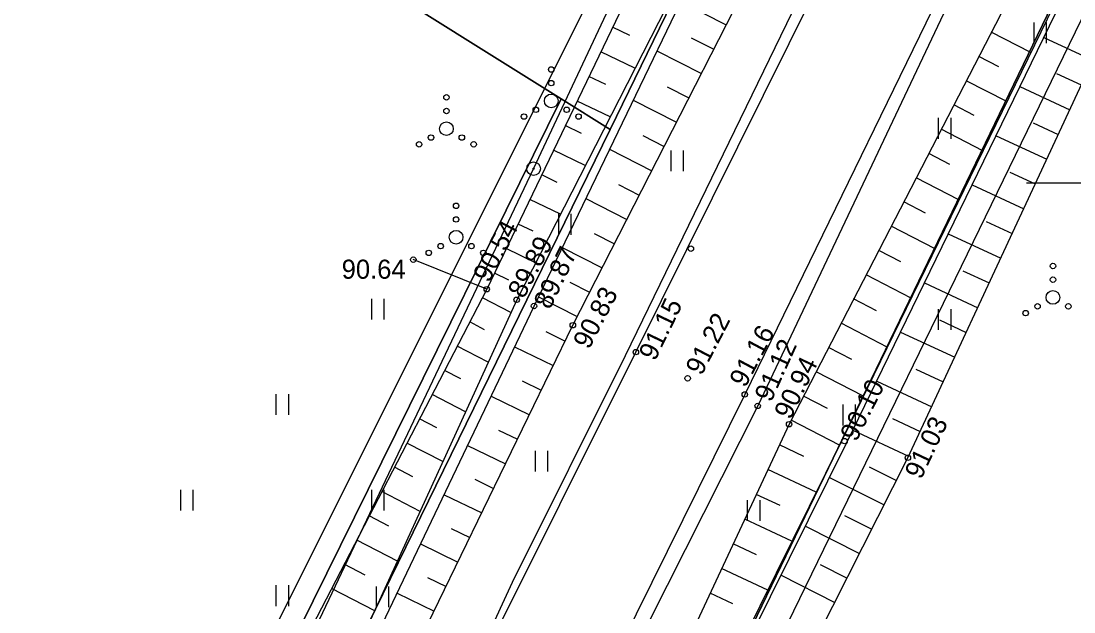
# Model space of a CAD drawing. Extents: x 629029 to 641990, y 6443658 to 6449700.
# Drawn here: x 636861.16 to 636899.74, y 6445134.28 to 6445155.93 of the extents above; entities that cross this region are included whole.
import ezdxf

# ---------------------------------------------------------------- set-up
doc = ezdxf.new("R2010")
doc.units = 0
for name, color, linetype in [('HALJASTUS', 7, 'Continuous'), ('KORGUS-EH2000', 7, 'Continuous'), ('MOOTPIIR', 7, 'Continuous'), ('MPOHULIIN', 7, 'Continuous'), ('PIIR', 7, 'Continuous'), ('POST', 7, 'Continuous'), ('RELJEEF', 7, 'Continuous'), ('TEE', 7, 'Continuous'), ('VORK', 7, 'Continuous')]:
    doc.layers.add(name, color=color, linetype=linetype)

msp = doc.modelspace()

# ---------------------------------------------------------------- linework, layer by layer
at = {"layer": 'HALJASTUS'}
for p, q in [((636898.272, 6445155.881), (636898.272, 6445155.119)), ((636898.728, 6445155.881), (636898.728, 6445155.119)), ((636894.772, 6445152.381), (636894.772, 6445151.619)), ((636895.228, 6445152.381), (636895.228, 6445151.619)), ((636884.965, 6445151.188), (636884.965, 6445150.427)), ((636885.42, 6445151.188), (636885.42, 6445150.427)), ((636880.851, 6445148.866), (636880.851, 6445148.105)), ((636881.306, 6445148.866), (636881.306, 6445148.105)), ((636878.224, 6445146.107), (636875.533, 6445147.191)), ((636874, 6445145.761), (636874, 6445145)), ((636874.455, 6445145.761), (636874.455, 6445145)), ((636894.772, 6445145.381), (636894.772, 6445144.619)), ((636895.228, 6445145.381), (636895.228, 6445144.619)), ((636870.5, 6445142.261), (636870.5, 6445141.5)), ((636870.955, 6445142.261), (636870.955, 6445141.5)), ((636891.272, 6445141.881), (636891.272, 6445141.119)), ((636891.728, 6445141.881), (636891.728, 6445141.119)), ((636879.996, 6445140.19), (636879.996, 6445139.429)), ((636880.451, 6445140.19), (636880.451, 6445139.429)), ((636867, 6445138.761), (636867, 6445138)), ((636867.455, 6445138.761), (636867.455, 6445138)), ((636874, 6445138.761), (636874, 6445138)), ((636874.455, 6445138.761), (636874.455, 6445138)), ((636887.772, 6445138.381), (636887.772, 6445137.619)), ((636888.228, 6445138.381), (636888.228, 6445137.619)), ((636870.5, 6445135.261), (636870.5, 6445134.5)), ((636870.955, 6445135.261), (636870.955, 6445134.5)), ((636874.171, 6445135.22), (636874.171, 6445134.459)), ((636874.626, 6445135.22), (636874.626, 6445134.459))]:
    msp.add_line(p, q, dxfattribs=at)
for centre, radius in [((636880.588, 6445154.158), 0.1), ((636880.588, 6445153.658), 0.1), ((636876.746, 6445153.139), 0.1), ((636880.588, 6445153.008), 0.25), ((636880.023, 6445152.683), 0.1), ((636881.153, 6445152.683), 0.1), ((636876.746, 6445152.639), 0.1), ((636879.588, 6445152.433), 0.1), ((636881.588, 6445152.433), 0.1), ((636876.746, 6445151.989), 0.25), ((636876.181, 6445151.664), 0.1), ((636877.311, 6445151.664), 0.1), ((636875.746, 6445151.414), 0.1), ((636877.746, 6445151.414), 0.1), ((636877.1, 6445149.163), 0.1), ((636877.1, 6445148.663), 0.1), ((636877.1, 6445148.013), 0.25), ((636876.535, 6445147.688), 0.1), ((636877.665, 6445147.688), 0.1), ((636876.1, 6445147.438), 0.1), ((636878.1, 6445147.438), 0.1), ((636898.975, 6445146.956), 0.1), ((636898.975, 6445146.456), 0.1), ((636898.975, 6445145.806), 0.25), ((636898.41, 6445145.481), 0.1), ((636899.54, 6445145.481), 0.1), ((636897.975, 6445145.231), 0.1)]:
    msp.add_circle(centre, radius, dxfattribs=at)
at = {"layer": 'KORGUS-EH2000'}
for centre in [(636885.705, 6445147.593), (636875.533, 6445147.191), (636878.224, 6445146.107), (636879.322, 6445145.719), (636879.957, 6445145.492), (636881.379, 6445144.789), (636883.69, 6445143.804), (636885.586, 6445142.841), (636887.681, 6445142.251), (636888.154, 6445141.831), (636889.304, 6445141.162), (636891.336, 6445140.541), (636893.66, 6445139.93)]:
    msp.add_circle(centre, 0.1, dxfattribs=at)
at = {"layer": 'MOOTPIIR'}
msp.add_lwpolyline([(636950.066, 6445258.879), (636880.688, 6445116.257), (636843.888, 6445041.45), (636845.456, 6445035.9), (636836.045, 6445003.926), (636832.277, 6444999.548), (636812.065, 6445015.069), (636820.118, 6445024.437), (636790.678, 6445048.328), (636730.426, 6445094.829), (636739.114, 6445108.167), (636774.656, 6445080.419), (636818.401, 6445047.121), (636829.034, 6445050.852), (636935.555, 6445263.898)], dxfattribs=at)
at = {"layer": 'MPOHULIIN'}
msp.add_lwpolyline([(636813.81, 6445011.58), (636834.351, 6445054.453), (636856.412, 6445101.01), (636879.939, 6445150.524), (636903.404, 6445200.455), (636901.923, 6445208.874)], dxfattribs=at)
at = {"layer": 'PIIR'}
for points in [[(636995.47, 6445356.3), (636851.71, 6445058.79), (636844.96, 6445046.82), (636840.79, 6445036.98), (636856.21, 6445028.2), (636869.48, 6445018.65), (636856.13, 6444998.54), (636833.85, 6445015.57), (636817.88, 6444981.34), (636905.54, 6444942.11), (636908.92, 6444950.58), (636901.58, 6444955.51), (636890.25, 6444964.32), (636893.99, 6444969.47), (636903.66, 6444980.28), (636909.86, 6444988.2), (636929.41, 6445017.98), (636941.24, 6445012.28), (636948.74, 6445027.61), (637046.41, 6445227.08)], [(636920.77, 6445230.04), (636882.75, 6445151.96), (636839.99, 6445064.61), (636833.24, 6445052.64), (636829.5, 6445043.59), (636826.95, 6445038.43), (636838.1, 6445029.84), (636840.79, 6445036.98), (636844.96, 6445046.82), (636851.71, 6445058.79), (636995.47, 6445356.3)]]:
    msp.add_lwpolyline(points, dxfattribs=at)
for points in [[(636882.75, 6445151.96), (636920.77, 6445230.04), (636793.33, 6445291.9), (636761.34, 6445230.08), (636743.9, 6445241.83), (636707, 6445180.93), (636705.74, 6445178.62), (636753.22, 6445151.33), (636760.98, 6445166.95), (636785.01, 6445152.96), (636810.93, 6445196.86), (636880.95, 6445153.08)], [(636859.72, 6445110.14), (636880.95, 6445153.08), (636810.93, 6445196.86), (636785.01, 6445152.96), (636778.52, 6445141.69), (636816.01, 6445119.95)], [(636817.55, 6445045.79), (636826.95, 6445038.43), (636829.5, 6445043.59), (636833.24, 6445052.64), (636839.99, 6445064.61), (636882.75, 6445151.96), (636880.95, 6445153.08), (636859.72, 6445110.14), (636857.17, 6445105.06), (636828.98, 6445048.13)]]:
    msp.add_lwpolyline(points, close=True, dxfattribs=at)
at = {"layer": 'POST'}
for radius in [0.25, 0.0234]:
    msp.add_circle((636879.939, 6445150.524), radius, dxfattribs=at)
at = {"layer": 'RELJEEF'}
for p, q in [((636885.333, 6445156.642), (636887, 6445155.79)), ((636883.474, 6445155.4), (636882.837, 6445155.706)), ((636898.159, 6445154.779), (636896.714, 6445155.524)), ((636885.722, 6445155.32), (636886.545, 6445154.899)), ((636898.641, 6445155.331), (636900.434, 6445154.497)), ((636883.655, 6445154.203), (636882.404, 6445154.804)), ((636884.464, 6445154.84), (636886.09, 6445154.009)), ((636896.988, 6445154.257), (636896.256, 6445154.635)), ((636899.108, 6445154.011), (636900.013, 6445153.59)), ((636882.586, 6445153.607), (636881.971, 6445153.903)), ((636897.283, 6445152.98), (636895.797, 6445153.747)), ((636884.832, 6445153.528), (636885.635, 6445153.118)), ((636897.766, 6445153.532), (636899.591, 6445152.683)), ((636882.745, 6445152.421), (636881.538, 6445153.002)), ((636883.595, 6445153.038), (636885.18, 6445152.228)), ((636896.092, 6445152.469), (636895.339, 6445152.858)), ((636881.697, 6445151.815), (636881.104, 6445152.1)), ((636898.249, 6445152.205), (636899.169, 6445151.777)), ((636883.943, 6445151.737), (636884.725, 6445151.337)), ((636896.407, 6445151.181), (636894.88, 6445151.969)), ((636896.891, 6445151.733), (636898.747, 6445150.87)), ((636882.726, 6445151.236), (636884.27, 6445150.447)), ((636881.835, 6445150.64), (636880.671, 6445151.199)), ((636895.195, 6445150.681), (636894.422, 6445151.081)), ((636880.809, 6445150.023), (636880.238, 6445150.298)), ((636895.531, 6445149.383), (636893.963, 6445150.192)), ((636897.39, 6445150.398), (636898.326, 6445149.963)), ((636883.053, 6445149.945), (636883.815, 6445149.556)), ((636896.016, 6445149.934), (636897.904, 6445149.056)), ((636880.925, 6445148.858), (636879.805, 6445149.396)), ((636881.857, 6445149.434), (636883.36, 6445148.666)), ((636894.299, 6445148.893), (636893.505, 6445149.303)), ((636896.531, 6445148.592), (636897.482, 6445148.15)), ((636879.921, 6445148.231), (636879.372, 6445148.495)), ((636882.164, 6445148.154), (636882.905, 6445147.775)), ((636894.656, 6445147.584), (636893.046, 6445148.415)), ((636895.141, 6445148.136), (636897.061, 6445147.243)), ((636880.015, 6445147.076), (636878.939, 6445147.594)), ((636880.989, 6445147.632), (636882.45, 6445146.885)), ((636893.403, 6445147.105), (636892.588, 6445147.526)), ((636879.033, 6445146.439), (636878.505, 6445146.692)), ((636893.78, 6445145.785), (636892.129, 6445146.637)), ((636895.671, 6445146.786), (636896.639, 6445146.336)), ((636881.275, 6445146.362), (636881.995, 6445145.994)), ((636894.266, 6445146.337), (636896.217, 6445145.429)), ((636880.12, 6445145.83), (636881.54, 6445145.104)), ((636879.109, 6445145.253), (636878.063, 6445145.796)), ((636892.506, 6445145.317), (636891.67, 6445145.749)), ((636878.148, 6445144.625), (636877.602, 6445144.908)), ((636892.904, 6445143.987), (636891.212, 6445144.86)), ((636894.812, 6445144.98), (636895.796, 6445144.523)), ((636880.385, 6445144.553), (636881.097, 6445144.207)), ((636893.391, 6445144.538), (636895.374, 6445143.616)), ((636878.277, 6445143.432), (636877.142, 6445144.02)), ((636879.243, 6445143.995), (636880.66, 6445143.308)), ((636891.61, 6445143.529), (636890.753, 6445143.971)), ((636877.271, 6445142.827), (636876.682, 6445143.133)), ((636893.953, 6445143.174), (636894.952, 6445142.709)), ((636879.518, 6445142.75), (636880.224, 6445142.408)), ((636892.028, 6445142.188), (636890.295, 6445143.082)), ((636892.516, 6445142.739), (636894.531, 6445141.802)), ((636877.445, 6445141.61), (636876.221, 6445142.245)), ((636878.382, 6445142.19), (636879.787, 6445141.508)), ((636890.713, 6445141.741), (636889.836, 6445142.194)), ((636876.395, 6445141.028), (636875.761, 6445141.357)), ((636891.151, 6445140.39), (636889.378, 6445141.305)), ((636893.094, 6445141.368), (636894.109, 6445140.896)), ((636878.651, 6445140.948), (636879.351, 6445140.609)), ((636891.641, 6445140.94), (636893.687, 6445139.989)), ((636876.613, 6445139.789), (636875.301, 6445140.469)), ((636877.521, 6445140.385), (636878.914, 6445139.709)), ((636889.846, 6445139.983), (636888.949, 6445140.402)), ((636875.519, 6445139.23), (636874.84, 6445139.582)), ((636890.299, 6445138.668), (636888.526, 6445139.496)), ((636892.236, 6445139.603), (636893.238, 6445139.096)), ((636877.784, 6445139.146), (636878.478, 6445138.809)), ((636890.79, 6445139.214), (636892.786, 6445138.203)), ((636875.781, 6445137.967), (636874.38, 6445138.694)), ((636876.661, 6445138.579), (636878.041, 6445137.91)), ((636888.979, 6445138.181), (636888.103, 6445138.59)), ((636874.642, 6445137.431), (636873.92, 6445137.806)), ((636891.34, 6445137.814), (636892.335, 6445137.311)), ((636876.917, 6445137.343), (636877.605, 6445137.01)), ((636889.411, 6445136.875), (636887.68, 6445137.684)), ((636889.901, 6445137.422), (636891.883, 6445136.419)), ((636874.949, 6445136.146), (636873.459, 6445136.918)), ((636875.8, 6445136.774), (636877.168, 6445136.11)), ((636888.112, 6445136.378), (636887.257, 6445136.778)), ((636873.766, 6445135.633), (636872.999, 6445136.031)), ((636888.524, 6445135.082), (636886.833, 6445135.872)), ((636890.445, 6445136.026), (636891.432, 6445135.526)), ((636876.051, 6445135.541), (636876.732, 6445135.21)), ((636889.013, 6445135.63), (636890.981, 6445134.634)), ((636874.117, 6445134.324), (636872.539, 6445135.143)), ((636874.939, 6445134.969), (636876.295, 6445134.311)), ((636887.245, 6445134.576), (636886.41, 6445134.965))]:
    msp.add_line(p, q, dxfattribs=at)
for points in [[(636852.953, 6445108.84), (636856.244, 6445107.972), (636860.074, 6445107.472), (636862.206, 6445108.529), (636863.728, 6445111.168), (636872.06, 6445128.932), (636879.957, 6445145.492), (636889.039, 6445164.328), (636900.642, 6445188.662), (636909.722, 6445207.204), (636919.176, 6445226.219), (636924.071, 6445236.362), (636918.714, 6445226.491), (636909.215, 6445207.553), (636900.458, 6445188.716), (636888.853, 6445164.379), (636879.322, 6445145.719), (636871.746, 6445129.133), (636863.286, 6445111.491), (636861.644, 6445108.877), (636860.168, 6445108.265), (636856.295, 6445108.741), (636853.073, 6445109.504)], [(636917.031, 6445227.029), (636907.632, 6445208.196), (636899.175, 6445189.295), (636887.046, 6445164.463), (636878.224, 6445146.107), (636869.919, 6445130.091), (636862.043, 6445113.249), (636860.698, 6445110.929), (636859.179, 6445110.327), (636856.503, 6445111.157), (636853.534, 6445112.061)], [(636852.539, 6445106.542), (636855.138, 6445106.005), (636860.164, 6445104.831), (636862.312, 6445105.122), (636863.869, 6445106.923), (636865.308, 6445110.225), (636873.2, 6445127.931), (636881.379, 6445144.789), (636890.948, 6445163.516), (636902.363, 6445187.845), (636910.964, 6445207.024), (636920.869, 6445225.593)], [(636928.999, 6445221.921), (636919.889, 6445202.976), (636910.888, 6445183.983), (636899.003, 6445159.96), (636889.304, 6445141.162), (636881.515, 6445124.483), (636874.788, 6445112.612), (636874.248, 6445110.56), (636875.531, 6445109.137), (636876.998, 6445109.012), (636878.327, 6445109.544), (636879.197, 6445110.899)], [(636930.206, 6445221.676), (636920.885, 6445202.318), (636912.073, 6445183.484), (636900.41, 6445159.402), (636891.24, 6445140.569), (636882.832, 6445123.586), (636876.334, 6445110.937), (636876.375, 6445110.274), (636876.939, 6445110.704), (636883.021, 6445123.541), (636891.423, 6445140.492), (636900.599, 6445159.357), (636912.49, 6445183.313), (636921.154, 6445202.195), (636930.38, 6445221.585)], [(636879.197, 6445110.899), (636884.86, 6445122.537), (636893.66, 6445139.93), (636902.82, 6445159.627), (636913.562, 6445182.715), (636921.857, 6445201.496), (636931.485, 6445220.952)]]:
    msp.add_lwpolyline(points, dxfattribs=at)
at = {"layer": 'TEE'}
for points in [[(636875.33, 6445127.06), (636879.163, 6445135.373), (636883.312, 6445143.675), (636892.595, 6445162.798), (636904.157, 6445187.187), (636913.159, 6445205.949), (636922.417, 6445225.077), (636931.201, 6445243.272), (636934.34, 6445250.29)], [(636836.389, 6445049.83), (636842.229, 6445060.095), (636850.062, 6445075.734), (636856.978, 6445089.807), (636865.266, 6445106.591), (636875.33, 6445127.06), (636883.69, 6445143.804), (636893.044, 6445162.647), (636904.656, 6445186.895), (636913.662, 6445205.686), (636922.875, 6445224.975)], [(636926.695, 6445223.065), (636917.604, 6445204.212), (636908.451, 6445185.103), (636896.689, 6445160.732), (636887.681, 6445142.251), (636879.161, 6445125.017), (636869.393, 6445105.163), (636860.848, 6445087.534), (636853.979, 6445073.453), (636846.535, 6445057.915), (636841.563, 6445047.254)], [(636927.319, 6445222.678), (636918.158, 6445204.055), (636909.243, 6445184.794), (636897.054, 6445160.613), (636888.154, 6445141.831), (636879.519, 6445124.722), (636871.26, 6445107.575)]]:
    msp.add_lwpolyline(points, dxfattribs=at)
at = {"layer": 'VORK'}
msp.add_line((636898, 6445150), (636902, 6445150), dxfattribs=at)

# ---------------------------------------------------------------- texts
at = {"layer": 'KORGUS-EH2000'}
for s, rotation, p in [('90.54', 62.2301, (636878.305, 6445146.312)), ('89.89', 62.193, (636879.578, 6445145.728)), ('89.87', 64.2837, (636880.54, 6445145.33)), ('90.83', 62.6098, (636881.973, 6445143.873)), ('91.15', 64.0256, (636884.391, 6445143.445)), ('91.22', 62.659, (636886.097, 6445142.912)), ('91.16', 62.1027, (636887.699, 6445142.47)), ('91.12', 65.6589, (636888.644, 6445141.936)), ('90.94', 64.1671, (636889.353, 6445141.298)), ('90.10', 63.166, (636891.764, 6445140.484)), ('91.03', 64.6179, (636894.14, 6445139.104))]:
    msp.add_text(s, height=0.7, rotation=rotation, dxfattribs=at).set_placement(p)
msp.add_text('90.64', height=0.7, dxfattribs=at).set_placement((636872.908, 6445146.491))

doc.saveas('drawing.dxf')
